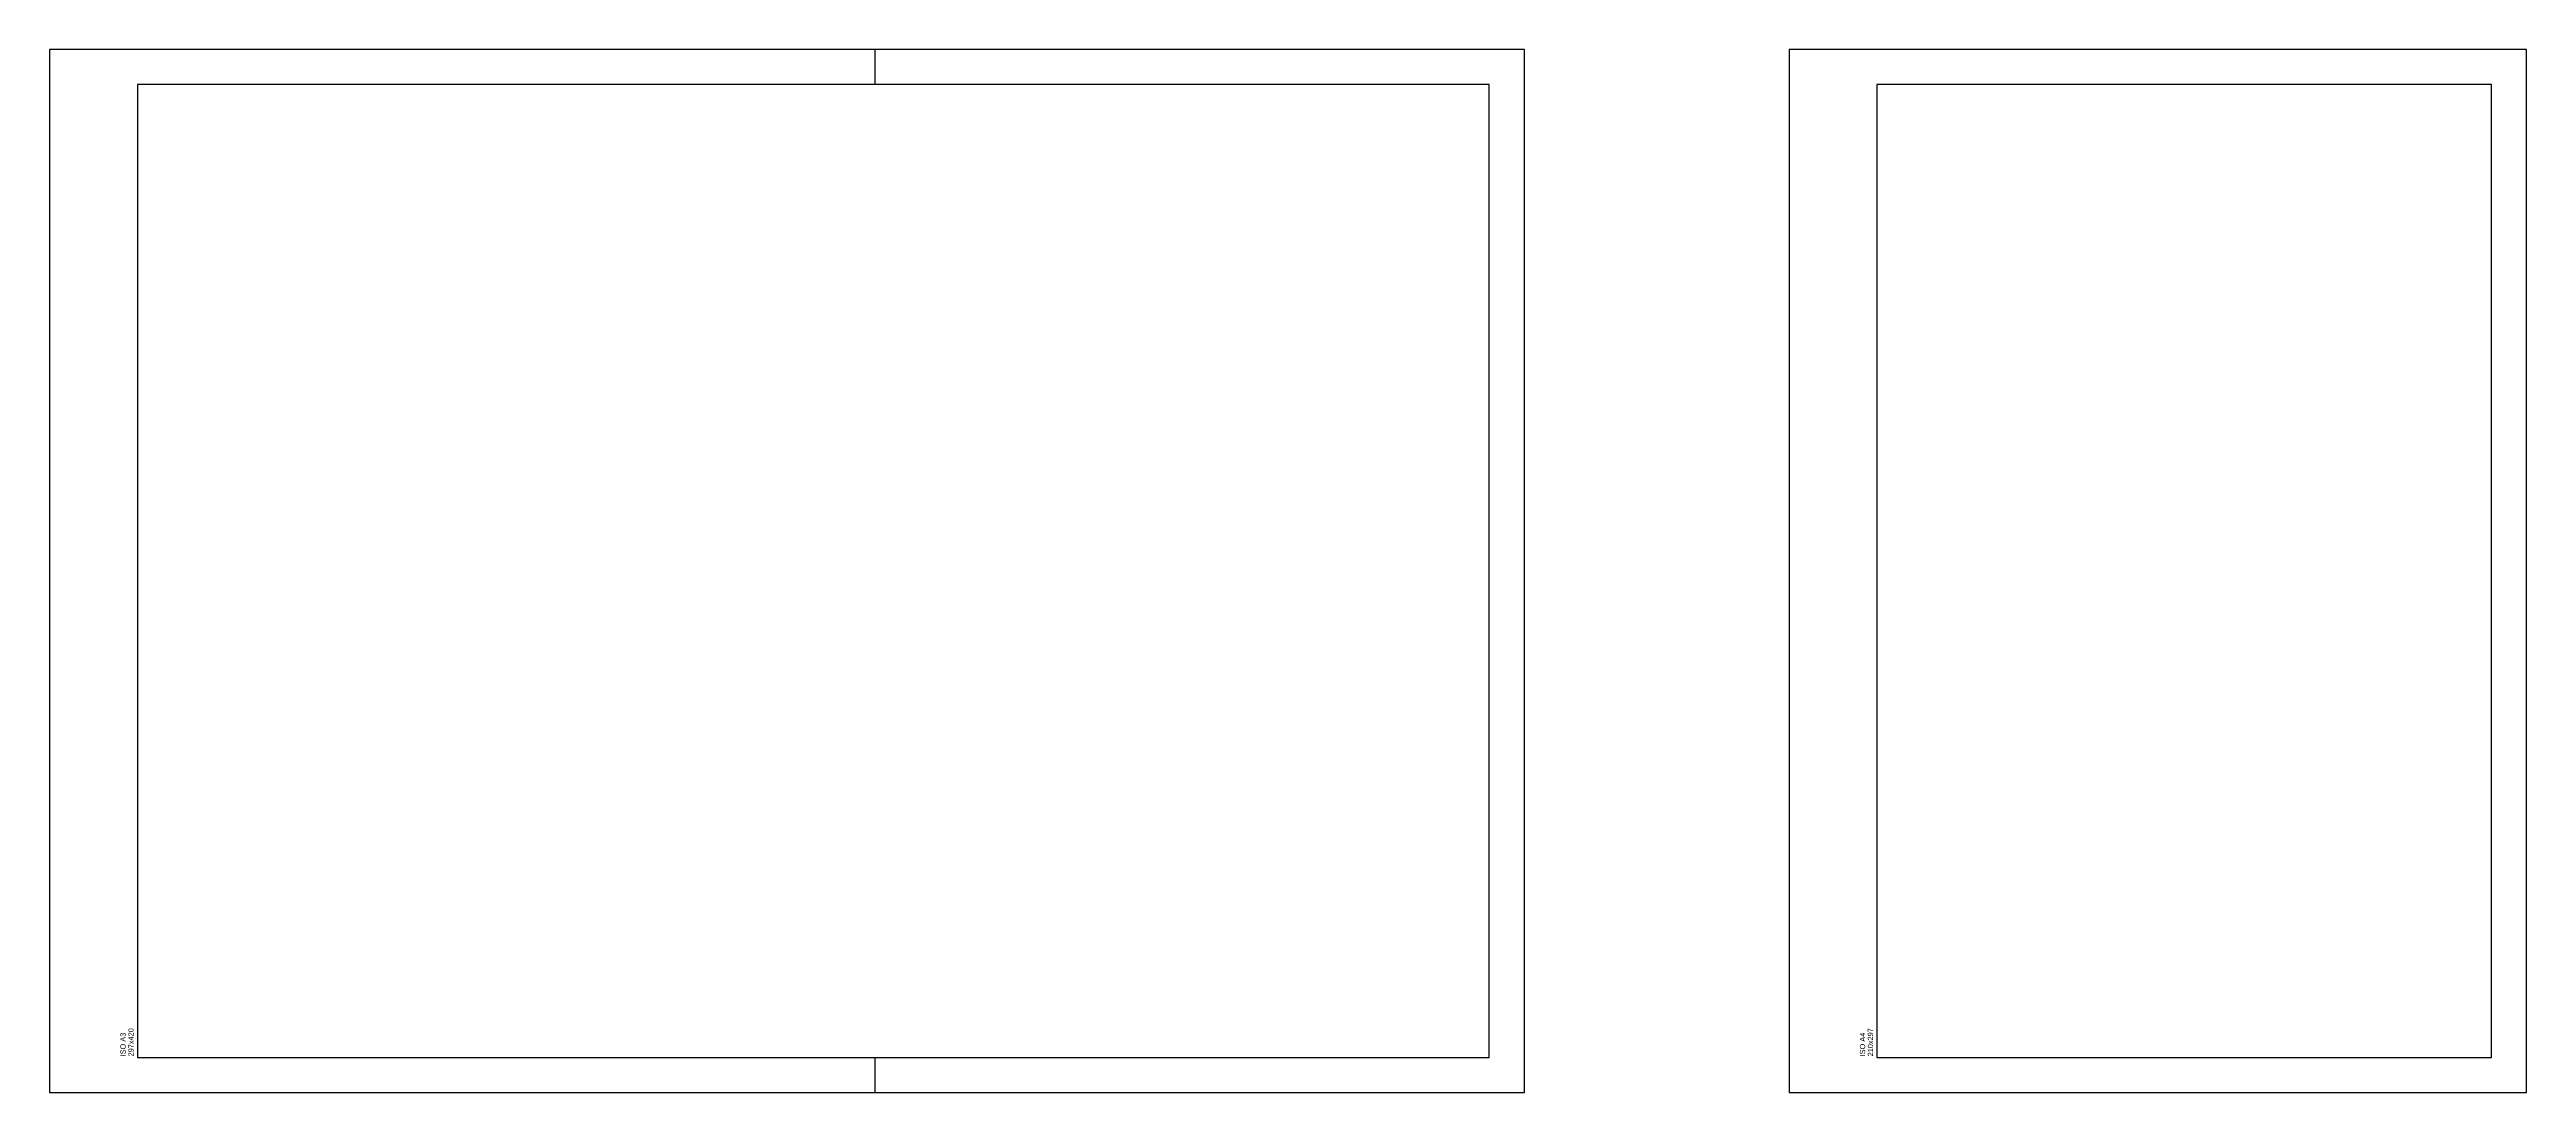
# Model space of a CAD drawing. Header units: millimetres. Extents: x 0 to 687901, y 0 to 346525.
# Drawn here: x 26352 to 31643, y 28093 to 30320 of the extents above; entities that cross this region are included whole.
import ezdxf

# ---------------------------------------------------------------- set-up
doc = ezdxf.new("R2010")
doc.units = ezdxf.units.MM
doc.layers.add('ARQ_Prancha', color=7, linetype='Continuous')
doc.layers.add('ARQ_Prancha lin_grossa', color=111, linetype='Continuous')
doc.styles.add('DES-ROMANS', font='arial.ttf')

msp = doc.modelspace()

# ---------------------------------------------------------------- linework, layer by layer
at = {"layer": 'ARQ_Prancha'}
for p, q in [((28115, 30320.2), (28115, 30245.2)), ((28115, 28167.7), (28115, 28092.7))]:
    msp.add_line(p, q, dxfattribs=at)
for points in [[(26352.5, 28092.7), (29502.5, 28092.7), (29502.5, 30320.2), (26352.5, 30320.2)], [(30067.6, 28092.7), (31642.6, 28092.7), (31642.6, 30320.2), (30067.6, 30320.2)]]:
    msp.add_lwpolyline(points, close=True, dxfattribs=at)
at = {"layer": 'ARQ_Prancha lin_grossa'}
for points in [[(29427.5, 28167.7), (29427.5, 30245.2), (26540, 30245.2), (26540, 28167.7), (29427.5, 28167.7)], [(31567.6, 28167.7), (31567.6, 30245.2), (30255.1, 30245.2), (30255.1, 28167.7), (31567.6, 28167.7)]]:
    msp.add_lwpolyline(points, close=True, dxfattribs=at)

# ---------------------------------------------------------------- texts
at = {"layer": 'ARQ_Prancha', "style": 'DES-ROMANS'}
for s, p in [('ISO A3', (26515, 28169.7)), ('297x420', (26531.9, 28169.7)), ('ISO A4', (30230.2, 28169.7)), ('210x297', (30247.1, 28169.7))]:
    msp.add_text(s, height=11.25, rotation=90, dxfattribs=at).set_placement(p)

doc.saveas('drawing.dxf')
